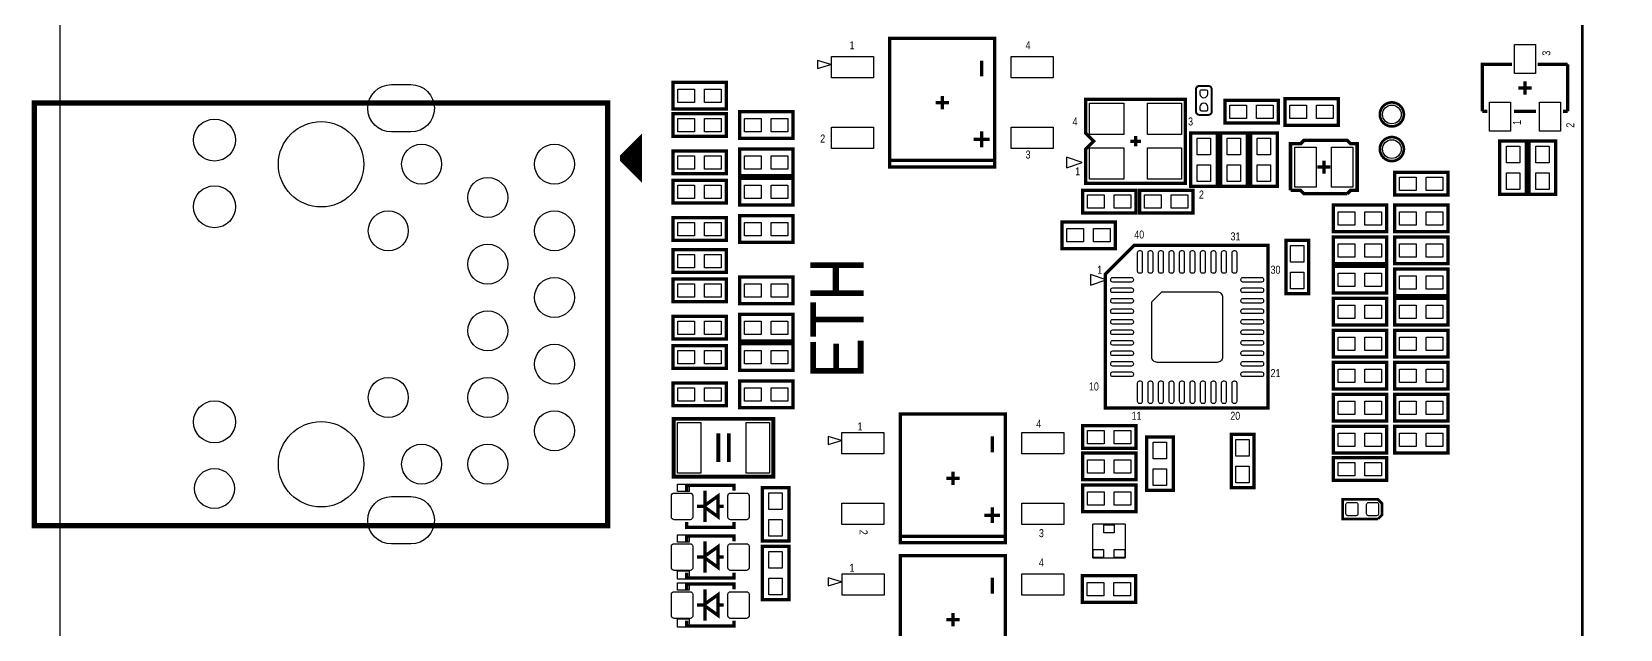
# Model space of a CAD drawing. Extents: x 2 to 176, y -19 to 159.
# Drawn here: x 4.7 to 65.2, y 98.1 to 120.9 of the extents above; entities that cross this region are included whole.
import ezdxf
from ezdxf.enums import TextEntityAlignment as Align

# ---------------------------------------------------------------- set-up
doc = ezdxf.new("R2010")
doc.units = 0
for name, color, linetype in [('BG_OUTLINE', 5, 'CONTINUOUS'), ('BG_SILKSCREEN_TOP', 7, 'CONTINUOUS'), ('PG_NEW_SLIK-TOP', 231, 'CONTINUOUS'), ('PG_SILKSCREEN_TOP', 7, 'CONTINUOUS'), ('PIN_TOP', 92, 'CONTINUOUS')]:
    doc.layers.add(name, color=color, linetype=linetype)

msp = doc.modelspace()

# ---------------------------------------------------------------- linework, layer by layer
at = {"layer": 'BG_OUTLINE'}
msp.add_lwpolyline([(172.76826, 159.132524, -0.414213), (175.768254, 156.13253), (175.768254, -7.862062, -0.414223), (172.76826, -10.862056), (8.768588, -10.862056, -0.414212), (5.768594, -7.862062), (5.768594, 156.13253, -0.414226), (8.768588, 159.132524)], format="xyb", close=True, dxfattribs=at)
at = {"layer": 'PG_NEW_SLIK-TOP'}
for points, const_width in [([(41.370758, 120.660668), (41.370758, 115.7605), (37.370766, 115.7605), (37.370766, 120.660668), (41.370758, 120.660668)], 0.127), ([(40.870886, 119.81053), (40.870886, 119.210582)], 0.127), ([(61.08065, 119.670322), (59.949588, 119.670322), (59.949588, 117.870478)], 0.127), ([(63.189612, 119.670322), (62.046612, 119.670322)], 0.127), ([(63.189612, 117.870478), (63.189612, 119.670322)], 0.127), ([(29.10967, 118.978172), (31.14167, 118.978172), (31.14167, 117.962172), (29.10967, 117.962172), (29.10967, 118.978172)], 0.127), ([(49.03597, 117.869462), (49.03597, 118.715536)], 0.0762), ([(49.16297, 118.842536), (49.509172, 118.842536)], 0.0762), ([(49.636172, 118.715536), (49.636172, 117.869462)], 0.0762), ([(61.3156, 118.7704), (61.8236, 118.7704)], 0.127), ([(61.5696, 118.5164), (61.5696, 119.0244)], 0.127), ([(4.786122, 102.09276), (4.786122, 118.192804), (26.626058, 118.192804), (26.626058, 102.09276), (4.786122, 102.09276)], 0.2032), ([(39.370762, 118.210584), (39.116762, 118.210584)], 0.127), ([(39.370762, 118.210584), (39.370762, 118.464584)], 0.127), ([(39.370762, 118.210584), (39.370762, 117.956584)], 0.127), ([(39.370762, 118.210584), (39.624762, 118.210584)], 0.127), ([(48.63592, 118.338346), (48.63592, 115.138454), (44.83608, 115.138454), (44.83608, 116.438426), (45.136054, 116.7384), (44.83608, 117.038374), (44.83608, 118.338346), (48.63592, 118.338346)], 0.127), ([(52.17287, 117.428772), (50.14087, 117.428772), (50.14087, 118.292372), (52.17287, 118.292372), (52.17287, 117.428772)], 0.127), ([(54.4576, 117.348), (52.4256, 117.348), (52.4256, 118.364), (54.4576, 118.364), (54.4576, 117.348)], 0.127), ([(31.14167, 116.920772), (29.10967, 116.920772), (29.10967, 117.784372), (31.14167, 117.784372), (31.14167, 116.920772)], 0.127), ([(31.64967, 117.860572), (33.68167, 117.860572), (33.68167, 116.844572), (31.64967, 116.844572), (31.64967, 117.860572)], 0.127), ([(49.509172, 117.742462), (49.16297, 117.742462)], 0.0762), ([(60.136532, 117.870478), (59.949588, 117.870478)], 0.127), ([(61.986668, 117.870478), (61.149484, 117.870478)], 0.127), ([(63.189612, 117.870478), (63.019686, 117.870478)], 0.127), ([(41.17086, 116.810536), (40.570658, 116.810536)], 0.127), ([(40.870886, 117.11051), (40.870886, 116.510562)], 0.127), ([(46.536102, 116.7384), (46.935898, 116.7384)], 0.127), ([(46.736, 116.938298), (46.736, 116.538502)], 0.127), ([(49.843944, 117.047772), (49.843944, 115.015772), (48.827944, 115.015772), (48.827944, 117.047772), (49.843944, 117.047772)], 0.127), ([(50.986944, 117.047772), (50.986944, 115.015772), (49.970944, 115.015772), (49.970944, 117.047772), (50.986944, 117.047772)], 0.127), ([(51.113944, 115.015772), (51.113944, 117.047772), (52.129944, 117.047772), (52.129944, 115.015772), (51.113944, 115.015772)], 0.127), ([(52.637944, 114.863372), (52.637944, 116.641372), (53.018944, 116.641372), (53.145944, 116.768372), (54.796944, 116.768372), (54.923944, 116.641372), (55.177944, 116.641372), (55.177944, 114.863372), (54.923944, 114.863372), (54.796944, 114.736372)], 0.130048), ([(61.62167, 116.742972), (61.62167, 114.710972), (60.60567, 114.710972), (60.60567, 116.742972), (61.62167, 116.742972)], 0.127), ([(61.72327, 114.710972), (61.72327, 116.742972), (62.73927, 116.742972), (62.73927, 114.710972), (61.72327, 114.710972)], 0.127), ([(31.14167, 115.498372), (29.10967, 115.498372), (29.10967, 116.361972), (31.14167, 116.361972), (31.14167, 115.498372)], 0.127), ([(31.64967, 116.438172), (33.68167, 116.438172), (33.68167, 115.422172), (31.64967, 115.422172), (31.64967, 116.438172)], 0.127), ([(41.370758, 116.01069), (37.370766, 116.01069)], 0.127), ([(54.15788, 115.752372), (53.658008, 115.752372)], 0.127), ([(53.907944, 115.502436), (53.907944, 116.002308)], 0.127), ([(58.632344, 114.685572), (56.600344, 114.685572), (56.600344, 115.549172), (58.632344, 115.549172), (58.632344, 114.685572)], 0.127), ([(31.14167, 114.380772), (29.10967, 114.380772), (29.10967, 115.244372), (31.14167, 115.244372), (31.14167, 114.380772)], 0.127), ([(31.64967, 115.320572), (33.68167, 115.320572), (33.68167, 114.304572), (31.64967, 114.304572), (31.64967, 115.320572)], 0.127), ([(46.747938, 114.007392), (44.715938, 114.007392), (44.715938, 114.870992), (46.747938, 114.870992), (46.747938, 114.007392)], 0.127), ([(46.884844, 114.870992), (48.916844, 114.870992), (48.916844, 114.007392), (46.884844, 114.007392), (46.884844, 114.870992)], 0.127), ([(54.796944, 114.736372), (53.145944, 114.736372), (53.018944, 114.863372), (52.637944, 114.863372)], 0.130048), ([(31.14167, 112.958372), (29.10967, 112.958372), (29.10967, 113.821972), (31.14167, 113.821972), (31.14167, 112.958372)], 0.127), ([(31.64967, 113.898172), (33.68167, 113.898172), (33.68167, 112.882172), (31.64967, 112.882172), (31.64967, 113.898172)], 0.127), ([(56.295544, 113.288572), (54.263544, 113.288572), (54.263544, 114.304572), (56.295544, 114.304572), (56.295544, 113.288572)], 0.127), ([(56.600344, 114.304572), (58.632344, 114.304572), (58.632344, 113.288572), (56.600344, 113.288572), (56.600344, 114.304572)], 0.127), ([(43.927776, 113.663476), (45.959776, 113.663476), (45.959776, 112.647476), (43.927776, 112.647476), (43.927776, 113.663476)], 0.127), ([(31.14167, 111.739172), (29.10967, 111.739172), (29.10967, 112.602772), (31.14167, 112.602772), (31.14167, 111.739172)], 0.127), ([(52.460144, 110.926372), (52.460144, 112.958372), (53.323744, 112.958372), (53.323744, 110.926372), (52.460144, 110.926372)], 0.127), ([(56.295544, 112.069372), (54.263544, 112.069372), (54.263544, 113.085372), (56.295544, 113.085372), (56.295544, 112.069372)], 0.127), ([(56.600344, 113.085372), (58.632344, 113.085372), (58.632344, 112.069372), (56.600344, 112.069372), (56.600344, 113.085372)], 0.127), ([(56.295544, 110.951772), (54.263544, 110.951772), (54.263544, 111.967772), (56.295544, 111.967772), (56.295544, 110.951772)], 0.127), ([(31.14167, 110.621572), (29.10967, 110.621572), (29.10967, 111.485172), (31.14167, 111.485172), (31.14167, 110.621572)], 0.127), ([(31.64967, 111.561372), (33.68167, 111.561372), (33.68167, 110.545372), (31.64967, 110.545372), (31.64967, 111.561372)], 0.127), ([(56.600344, 111.866172), (58.632344, 111.866172), (58.632344, 110.850172), (56.600344, 110.850172), (56.600344, 111.866172)], 0.127), ([(56.295544, 109.732572), (54.263544, 109.732572), (54.263544, 110.748572), (56.295544, 110.748572), (56.295544, 109.732572)], 0.127), ([(56.600344, 110.748572), (58.632344, 110.748572), (58.632344, 109.732572), (56.600344, 109.732572), (56.600344, 110.748572)], 0.127), ([(31.64967, 110.138972), (33.68167, 110.138972), (33.68167, 109.122972), (31.64967, 109.122972), (31.64967, 110.138972)], 0.127), ([(31.14167, 109.199172), (29.10967, 109.199172), (29.10967, 110.062772), (31.14167, 110.062772), (31.14167, 109.199172)], 0.127), ([(54.263544, 109.529372), (56.295544, 109.529372), (56.295544, 108.513372), (54.263544, 108.513372), (54.263544, 109.529372)], 0.127), ([(56.600344, 109.529372), (58.632344, 109.529372), (58.632344, 108.513372), (56.600344, 108.513372), (56.600344, 109.529372)], 0.127), ([(31.14167, 108.081572), (29.10967, 108.081572), (29.10967, 108.945172), (31.14167, 108.945172), (31.14167, 108.081572)], 0.127), ([(31.64967, 109.021372), (33.68167, 109.021372), (33.68167, 108.005372), (31.64967, 108.005372), (31.64967, 109.021372)], 0.127), ([(56.295544, 107.294172), (54.263544, 107.294172), (54.263544, 108.310172), (56.295544, 108.310172), (56.295544, 107.294172)], 0.127), ([(56.600344, 108.310172), (58.632344, 108.310172), (58.632344, 107.294172), (56.600344, 107.294172), (56.600344, 108.310172)], 0.127), ([(31.14167, 106.659172), (29.10967, 106.659172), (29.10967, 107.522772), (31.14167, 107.522772), (31.14167, 106.659172)], 0.127), ([(31.64967, 107.598972), (33.68167, 107.598972), (33.68167, 106.582972), (31.64967, 106.582972), (31.64967, 107.598972)], 0.127), ([(56.295544, 106.074972), (54.263544, 106.074972), (54.263544, 107.090972), (56.295544, 107.090972), (56.295544, 106.074972)], 0.127), ([(56.600344, 107.090972), (58.632344, 107.090972), (58.632344, 106.074972), (56.600344, 106.074972), (56.600344, 107.090972)], 0.127), ([(32.93999, 106.159046), (29.14015, 106.159046), (29.14015, 103.958898), (32.93999, 103.958898), (32.93999, 106.159046)], 0.150114), ([(41.775634, 106.336846), (41.775634, 101.436678), (37.775642, 101.436678), (37.775642, 106.336846), (41.775634, 106.336846)], 0.127), ([(46.745144, 105.033572), (44.713144, 105.033572), (44.713144, 105.897172), (46.745144, 105.897172), (46.745144, 105.033572)], 0.127), ([(54.263544, 105.871772), (56.295544, 105.871772), (56.295544, 104.855772), (54.263544, 104.855772), (54.263544, 105.871772)], 0.127), ([(56.600344, 105.871772), (58.632344, 105.871772), (58.632344, 104.855772), (56.600344, 104.855772), (56.600344, 105.871772)], 0.127), ([(30.840172, 104.509062), (30.840172, 105.608882)], 0.150114), ([(31.239968, 105.608882), (31.239968, 104.509062)], 0.150114), ([(41.275762, 105.486708), (41.275762, 104.88676)], 0.127), ([(48.167544, 105.465372), (48.167544, 103.433372), (47.151544, 103.433372), (47.151544, 105.465372), (48.167544, 105.465372)], 0.127), ([(51.240944, 105.566972), (51.240944, 103.534972), (50.377344, 103.534972), (50.377344, 105.566972), (51.240944, 105.566972)], 0.127), ([(44.713144, 104.855772), (46.745144, 104.855772), (46.745144, 103.839772), (44.713144, 103.839772), (44.713144, 104.855772)], 0.127), ([(54.263544, 104.677972), (56.295544, 104.677972), (56.295544, 103.814372), (54.263544, 103.814372), (54.263544, 104.677972)], 0.127), ([(39.775638, 103.886762), (39.775638, 104.140762)], 0.127), ([(29.632148, 103.42372), (29.632148, 103.623872), (31.431992, 103.623872), (31.431992, 103.42372)], 0.127), ([(33.528, 103.5304), (33.528, 101.4984), (32.512, 101.4984), (32.512, 103.5304), (33.528, 103.5304)], 0.127), ([(39.775638, 103.886762), (39.521638, 103.886762)], 0.127), ([(39.775638, 103.886762), (39.775638, 103.632762)], 0.127), ([(39.775638, 103.886762), (40.029638, 103.886762)], 0.127), ([(44.713144, 103.636572), (46.745144, 103.636572), (46.745144, 102.620572), (44.713144, 102.620572), (44.713144, 103.636572)], 0.127), ([(55.9689, 102.34422), (54.6227, 102.34422), (54.6227, 103.09098), (55.96382, 103.09098), (56.1213, 102.9335), (56.1213, 102.496366), (55.9689, 102.343966)], 0.1016), ([(31.431992, 102.223824), (31.431992, 102.023672), (29.632148, 102.023672), (29.632148, 102.223824)], 0.127), ([(41.575736, 102.486714), (40.975534, 102.486714)], 0.127), ([(41.275762, 102.786688), (41.275762, 102.18674)], 0.127), ([(29.632148, 101.49332), (29.632148, 101.693472), (31.431992, 101.693472), (31.431992, 101.49332)], 0.127), ([(41.775634, 101.686868), (37.775642, 101.686868)], 0.127), ([(45.099986, 100.858574), (45.099986, 102.151434)], 0.050038), ([(45.099986, 102.151434), (46.340014, 102.151434)], 0.050038), ([(46.340014, 102.151434), (46.340014, 100.858574)], 0.050038), ([(32.512, 99.2632), (32.512, 101.2952), (33.528, 101.2952), (33.528, 99.2632), (32.512, 99.2632)], 0.127), ([(41.777158, 100.950522), (41.777158, 96.050354), (37.777166, 96.050354), (37.777166, 100.950522), (41.777158, 100.950522)], 0.127), ([(46.340014, 100.858574), (45.099986, 100.858574)], 0.050038), ([(31.431992, 100.293424), (31.431992, 100.093272), (29.632148, 100.093272), (29.632148, 100.293424)], 0.127), ([(29.632148, 99.66452), (29.632148, 99.864672), (31.431992, 99.864672), (31.431992, 99.66452)], 0.127), ([(41.277286, 100.100384), (41.277286, 99.500436)], 0.127), ([(44.704, 100.1776), (46.736, 100.1776), (46.736, 99.1616), (44.704, 99.1616), (44.704, 100.1776)], 0.127), ([(39.777162, 98.500438), (39.777162, 98.754438)], 0.127), ([(31.431992, 98.464624), (31.431992, 98.264472), (29.632148, 98.264472), (29.632148, 98.464624)], 0.127), ([(39.777162, 98.500438), (39.523162, 98.500438)], 0.127), ([(39.777162, 98.500438), (39.777162, 98.246438)], 0.127), ([(39.777162, 98.500438), (40.031162, 98.500438)], 0.127)]:
    msp.add_lwpolyline(points, dxfattribs=dict(at, const_width=const_width))
for points, const_width in [([(49.03597, 118.715536, -0.414214), (49.16297, 118.842536)], 0.0762), ([(49.509172, 118.842536, -0.414214), (49.636172, 118.715536)], 0.0762), ([(56.955944, 117.758972, 1), (56.041544, 117.758972, 1), (56.955944, 117.758972)], 0.1016), ([(49.16297, 117.742462, -0.414214), (49.03597, 117.869462)], 0.0762), ([(49.636172, 117.869462, -0.414214), (49.509172, 117.742462)], 0.0762), ([(56.955944, 116.438172, 1), (56.041544, 116.438172, 1), (56.955944, 116.438172)], 0.1016)]:
    msp.add_lwpolyline(points, format="xyb", dxfattribs=dict(at, const_width=const_width))
for points in [[(29.282136, 103.393748), (29.282136, 103.673656), (29.73197, 103.673656), (29.73197, 103.393748)], [(29.282136, 101.463348), (29.282136, 101.743256), (29.73197, 101.743256), (29.73197, 101.463348)], [(29.282136, 100.043488), (29.282136, 100.363274), (29.73197, 100.363274), (29.73197, 100.043488)], [(29.282136, 99.634548), (29.282136, 99.914456), (29.73197, 99.914456), (29.73197, 99.634548)], [(29.282136, 98.214688), (29.282136, 98.534474), (29.73197, 98.534474), (29.73197, 98.214688)]]:
    msp.add_lwpolyline(points, close=True, dxfattribs=at)
at = {"layer": 'PG_SILKSCREEN_TOP'}
for points, const_width in [([(63.75527, 123.548902), (63.75527, 38.548818)], 0.100076), ([(27.74569, 116.574062), (27.74569, 115.608862), (27.28849, 116.066062), (27.28849, 116.116862), (27.74569, 116.574062), (27.74569, 116.269262), (27.59329, 116.116862)], 0.381), ([(51.782726, 112.774476), (51.782726, 106.57459), (45.58284, 106.57459), (45.58284, 111.674656), (46.68266, 112.774476), (51.782726, 112.774476)], 0.127), ([(30.332172, 103.42372), (30.332172, 102.223824)], 0.127), ([(30.02407, 102.823772), (30.27807, 102.823772)], 0.127), ([(30.27807, 102.823772), (30.832044, 103.223822), (30.832044, 103.123746)], 0.127), ([(30.832044, 102.523798), (30.832044, 102.423722), (30.27807, 102.823772)], 0.127), ([(30.832044, 103.223822), (30.832044, 102.423722)], 0.127), ([(30.832044, 102.823772), (31.04007, 102.823772)], 0.127), ([(30.27807, 100.893372), (30.832044, 101.293422), (30.832044, 101.193346)], 0.127), ([(30.332172, 101.49332), (30.332172, 100.293424)], 0.127), ([(30.832044, 101.293422), (30.832044, 100.493322)], 0.127), ([(30.02407, 100.893372), (30.27807, 100.893372)], 0.127), ([(30.832044, 100.593398), (30.832044, 100.493322), (30.27807, 100.893372)], 0.127), ([(30.832044, 100.893372), (31.04007, 100.893372)], 0.127), ([(30.27807, 99.064572), (30.832044, 99.464622), (30.832044, 99.364546)], 0.127), ([(30.332172, 99.66452), (30.332172, 98.464624)], 0.127), ([(30.832044, 99.464622), (30.832044, 98.664522)], 0.127), ([(30.02407, 99.064572), (30.27807, 99.064572)], 0.127), ([(30.832044, 98.764598), (30.832044, 98.664522), (30.27807, 99.064572)], 0.127), ([(30.832044, 99.064572), (31.04007, 99.064572)], 0.127)]:
    msp.add_lwpolyline(points, dxfattribs=dict(at, const_width=const_width))
for points in [[(35.120834, 119.66067), (34.620708, 119.81053), (34.620708, 119.510556)], [(44.699174, 115.925854), (44.099226, 116.125752), (44.099226, 115.725702)], [(45.619162, 111.45647), (45.019214, 111.656368), (45.019214, 111.256318)], [(35.52571, 105.336848), (35.025584, 105.486708), (35.025584, 105.186734)], [(35.527234, 99.950524), (35.027108, 100.100384), (35.027108, 99.80041)]]:
    msp.add_lwpolyline(points, close=True, dxfattribs=at)
at = {"layer": 'PIN_TOP'}
for points in [[(36.745672, 119.154194), (35.145472, 119.154194), (35.145472, 119.966994), (36.745672, 119.966994)], [(43.596052, 119.154194), (41.995852, 119.154194), (41.995852, 119.966994), (43.596052, 119.966994)], [(61.16955, 119.32031), (61.16955, 120.420384), (61.96965, 120.420384), (61.96965, 119.32031)], [(29.30017, 118.216172), (29.30017, 118.724172), (29.93517, 118.724172), (29.93517, 118.216172)], [(30.31617, 118.216172), (30.31617, 118.724172), (30.95117, 118.724172), (30.95117, 118.216172)], [(44.98594, 116.988336), (44.98594, 118.188232), (46.285912, 118.188232), (46.285912, 116.988336)], [(47.186088, 116.988336), (47.186088, 118.188232), (48.48606, 118.188232), (48.48606, 116.988336)], [(50.33137, 118.114572), (50.96637, 118.114572), (50.96637, 117.606572), (50.33137, 117.606572)], [(51.34737, 118.114572), (51.98237, 118.114572), (51.98237, 117.606572), (51.34737, 117.606572)], [(53.2511, 118.11), (53.2511, 117.602), (52.6161, 117.602), (52.6161, 118.11)], [(54.2671, 118.11), (54.2671, 117.602), (53.6321, 117.602), (53.6321, 118.11)], [(60.21959, 117.120162), (60.21959, 118.220236), (61.01969, 118.220236), (61.01969, 117.120162)], [(62.11951, 117.120162), (62.11951, 118.220236), (62.91961, 118.220236), (62.91961, 117.120162)], [(29.30017, 117.606572), (29.93517, 117.606572), (29.93517, 117.098572), (29.30017, 117.098572)], [(30.31617, 117.606572), (30.95117, 117.606572), (30.95117, 117.098572), (30.31617, 117.098572)], [(31.84017, 117.098572), (31.84017, 117.606572), (32.47517, 117.606572), (32.47517, 117.098572)], [(32.85617, 117.098572), (32.85617, 117.606572), (33.49117, 117.606572), (33.49117, 117.098572)], [(36.745672, 116.454174), (35.145472, 116.454174), (35.145472, 117.266974), (36.745672, 117.266974)], [(43.596052, 116.454174), (41.995852, 116.454174), (41.995852, 117.266974), (43.596052, 117.266974)], [(49.081944, 116.857272), (49.589944, 116.857272), (49.589944, 116.222272), (49.081944, 116.222272)], [(50.224944, 116.857272), (50.732944, 116.857272), (50.732944, 116.222272), (50.224944, 116.222272)], [(51.875944, 116.222272), (51.367944, 116.222272), (51.367944, 116.857272), (51.875944, 116.857272)], [(44.98594, 115.288568), (44.98594, 116.488464), (46.285912, 116.488464), (46.285912, 115.288568)], [(47.186088, 115.288568), (47.186088, 116.488464), (48.48606, 116.488464), (48.48606, 115.288568)], [(53.61432, 116.514372), (53.61432, 114.990372), (52.80152, 114.990372), (52.80152, 116.514372)], [(55.014368, 116.514372), (55.014368, 114.990372), (54.201568, 114.990372), (54.201568, 116.514372)], [(60.85967, 116.552472), (61.36767, 116.552472), (61.36767, 115.917472), (60.85967, 115.917472)], [(62.48527, 115.917472), (61.97727, 115.917472), (61.97727, 116.552472), (62.48527, 116.552472)], [(29.30017, 116.184172), (29.93517, 116.184172), (29.93517, 115.676172), (29.30017, 115.676172)], [(30.31617, 116.184172), (30.95117, 116.184172), (30.95117, 115.676172), (30.31617, 115.676172)], [(31.84017, 115.676172), (31.84017, 116.184172), (32.47517, 116.184172), (32.47517, 115.676172)], [(32.85617, 115.676172), (32.85617, 116.184172), (33.49117, 116.184172), (33.49117, 115.676172)], [(49.081944, 115.841272), (49.589944, 115.841272), (49.589944, 115.206272), (49.081944, 115.206272)], [(50.224944, 115.841272), (50.732944, 115.841272), (50.732944, 115.206272), (50.224944, 115.206272)], [(51.875944, 115.206272), (51.367944, 115.206272), (51.367944, 115.841272), (51.875944, 115.841272)], [(29.30017, 115.066572), (29.93517, 115.066572), (29.93517, 114.558572), (29.30017, 114.558572)], [(30.31617, 115.066572), (30.95117, 115.066572), (30.95117, 114.558572), (30.31617, 114.558572)], [(31.84017, 114.558572), (31.84017, 115.066572), (32.47517, 115.066572), (32.47517, 114.558572)], [(32.85617, 114.558572), (32.85617, 115.066572), (33.49117, 115.066572), (33.49117, 114.558572)], [(56.790844, 115.371372), (57.425844, 115.371372), (57.425844, 114.863372), (56.790844, 114.863372)], [(57.806844, 115.371372), (58.441844, 115.371372), (58.441844, 114.863372), (57.806844, 114.863372)], [(60.85967, 115.536472), (61.36767, 115.536472), (61.36767, 114.901472), (60.85967, 114.901472)], [(62.48527, 114.901472), (61.97727, 114.901472), (61.97727, 115.536472), (62.48527, 115.536472)], [(44.906438, 114.693192), (45.541438, 114.693192), (45.541438, 114.185192), (44.906438, 114.185192)], [(45.922438, 114.693192), (46.557438, 114.693192), (46.557438, 114.185192), (45.922438, 114.185192)], [(47.710344, 114.185192), (47.075344, 114.185192), (47.075344, 114.693192), (47.710344, 114.693192)], [(48.726344, 114.185192), (48.091344, 114.185192), (48.091344, 114.693192), (48.726344, 114.693192)], [(55.089044, 114.050572), (55.089044, 113.542572), (54.454044, 113.542572), (54.454044, 114.050572)], [(56.105044, 114.050572), (56.105044, 113.542572), (55.470044, 113.542572), (55.470044, 114.050572)], [(56.790844, 113.542572), (56.790844, 114.050572), (57.425844, 114.050572), (57.425844, 113.542572)], [(57.806844, 113.542572), (57.806844, 114.050572), (58.441844, 114.050572), (58.441844, 113.542572)], [(29.30017, 113.644172), (29.93517, 113.644172), (29.93517, 113.136172), (29.30017, 113.136172)], [(30.31617, 113.644172), (30.95117, 113.644172), (30.95117, 113.136172), (30.31617, 113.136172)], [(31.84017, 113.136172), (31.84017, 113.644172), (32.47517, 113.644172), (32.47517, 113.136172)], [(32.85617, 113.136172), (32.85617, 113.644172), (33.49117, 113.644172), (33.49117, 113.136172)], [(44.118276, 112.901476), (44.118276, 113.409476), (44.753276, 113.409476), (44.753276, 112.901476)], [(45.134276, 112.901476), (45.134276, 113.409476), (45.769276, 113.409476), (45.769276, 112.901476)], [(53.145944, 112.767872), (53.145944, 112.132872), (52.637944, 112.132872), (52.637944, 112.767872)], [(55.089044, 112.831372), (55.089044, 112.323372), (54.454044, 112.323372), (54.454044, 112.831372)], [(56.105044, 112.831372), (56.105044, 112.323372), (55.470044, 112.323372), (55.470044, 112.831372)], [(56.790844, 112.323372), (56.790844, 112.831372), (57.425844, 112.831372), (57.425844, 112.323372)], [(57.806844, 112.323372), (57.806844, 112.831372), (58.441844, 112.831372), (58.441844, 112.323372)], [(29.30017, 112.424972), (29.93517, 112.424972), (29.93517, 111.916972), (29.30017, 111.916972)], [(30.31617, 112.424972), (30.95117, 112.424972), (30.95117, 111.916972), (30.31617, 111.916972)], [(53.145944, 111.751872), (53.145944, 111.116872), (52.637944, 111.116872), (52.637944, 111.751872)], [(55.089044, 111.713772), (55.089044, 111.205772), (54.454044, 111.205772), (54.454044, 111.713772)], [(56.105044, 111.713772), (56.105044, 111.205772), (55.470044, 111.205772), (55.470044, 111.713772)], [(56.790844, 111.104172), (56.790844, 111.612172), (57.425844, 111.612172), (57.425844, 111.104172)], [(57.806844, 111.104172), (57.806844, 111.612172), (58.441844, 111.612172), (58.441844, 111.104172)], [(29.30017, 111.307372), (29.93517, 111.307372), (29.93517, 110.799372), (29.30017, 110.799372)], [(30.31617, 111.307372), (30.95117, 111.307372), (30.95117, 110.799372), (30.31617, 110.799372)], [(31.84017, 110.799372), (31.84017, 111.307372), (32.47517, 111.307372), (32.47517, 110.799372)], [(32.85617, 110.799372), (32.85617, 111.307372), (33.49117, 111.307372), (33.49117, 110.799372)], [(55.089044, 110.494572), (55.089044, 109.986572), (54.454044, 109.986572), (54.454044, 110.494572)], [(56.105044, 110.494572), (56.105044, 109.986572), (55.470044, 109.986572), (55.470044, 110.494572)], [(56.790844, 109.986572), (56.790844, 110.494572), (57.425844, 110.494572), (57.425844, 109.986572)], [(57.806844, 109.986572), (57.806844, 110.494572), (58.441844, 110.494572), (58.441844, 109.986572)], [(29.30017, 109.884972), (29.93517, 109.884972), (29.93517, 109.376972), (29.30017, 109.376972)], [(30.31617, 109.884972), (30.95117, 109.884972), (30.95117, 109.376972), (30.31617, 109.376972)], [(31.84017, 109.376972), (31.84017, 109.884972), (32.47517, 109.884972), (32.47517, 109.376972)], [(32.85617, 109.376972), (32.85617, 109.884972), (33.49117, 109.884972), (33.49117, 109.376972)], [(54.454044, 108.767372), (54.454044, 109.275372), (55.089044, 109.275372), (55.089044, 108.767372)], [(55.470044, 108.767372), (55.470044, 109.275372), (56.105044, 109.275372), (56.105044, 108.767372)], [(56.790844, 108.767372), (56.790844, 109.275372), (57.425844, 109.275372), (57.425844, 108.767372)], [(57.806844, 108.767372), (57.806844, 109.275372), (58.441844, 109.275372), (58.441844, 108.767372)], [(29.30017, 108.767372), (29.93517, 108.767372), (29.93517, 108.259372), (29.30017, 108.259372)], [(30.31617, 108.767372), (30.95117, 108.767372), (30.95117, 108.259372), (30.31617, 108.259372)], [(31.84017, 108.259372), (31.84017, 108.767372), (32.47517, 108.767372), (32.47517, 108.259372)], [(32.85617, 108.259372), (32.85617, 108.767372), (33.49117, 108.767372), (33.49117, 108.259372)], [(55.089044, 108.056172), (55.089044, 107.548172), (54.454044, 107.548172), (54.454044, 108.056172)], [(56.105044, 108.056172), (56.105044, 107.548172), (55.470044, 107.548172), (55.470044, 108.056172)], [(56.790844, 107.548172), (56.790844, 108.056172), (57.425844, 108.056172), (57.425844, 107.548172)], [(57.806844, 107.548172), (57.806844, 108.056172), (58.441844, 108.056172), (58.441844, 107.548172)], [(29.30017, 107.344972), (29.93517, 107.344972), (29.93517, 106.836972), (29.30017, 106.836972)], [(30.31617, 107.344972), (30.95117, 107.344972), (30.95117, 106.836972), (30.31617, 106.836972)], [(31.84017, 106.836972), (31.84017, 107.344972), (32.47517, 107.344972), (32.47517, 106.836972)], [(32.85617, 106.836972), (32.85617, 107.344972), (33.49117, 107.344972), (33.49117, 106.836972)], [(55.089044, 106.836972), (55.089044, 106.328972), (54.454044, 106.328972), (54.454044, 106.836972)], [(56.105044, 106.836972), (56.105044, 106.328972), (55.470044, 106.328972), (55.470044, 106.836972)], [(56.790844, 106.328972), (56.790844, 106.836972), (57.425844, 106.836972), (57.425844, 106.328972)], [(57.806844, 106.328972), (57.806844, 106.836972), (58.441844, 106.836972), (58.441844, 106.328972)], [(30.17901, 106.024172), (30.17901, 104.093772), (29.29001, 104.093772), (29.29001, 106.024172)], [(32.79013, 106.024172), (32.79013, 104.093772), (31.90113, 104.093772), (31.90113, 106.024172)], [(37.150548, 104.830372), (35.550348, 104.830372), (35.550348, 105.643172), (37.150548, 105.643172)], [(44.000928, 104.830372), (42.400728, 104.830372), (42.400728, 105.643172), (44.000928, 105.643172)], [(44.903644, 105.719372), (45.538644, 105.719372), (45.538644, 105.211372), (44.903644, 105.211372)], [(45.919644, 105.719372), (46.554644, 105.719372), (46.554644, 105.211372), (45.919644, 105.211372)], [(50.555144, 104.741472), (50.555144, 105.376472), (51.063144, 105.376472), (51.063144, 104.741472)], [(54.454044, 105.109772), (54.454044, 105.617772), (55.089044, 105.617772), (55.089044, 105.109772)], [(55.470044, 105.109772), (55.470044, 105.617772), (56.105044, 105.617772), (56.105044, 105.109772)], [(56.790844, 105.109772), (56.790844, 105.617772), (57.425844, 105.617772), (57.425844, 105.109772)], [(57.806844, 105.109772), (57.806844, 105.617772), (58.441844, 105.617772), (58.441844, 105.109772)], [(47.405544, 105.274872), (47.913544, 105.274872), (47.913544, 104.639872), (47.405544, 104.639872)], [(44.903644, 104.093772), (44.903644, 104.601772), (45.538644, 104.601772), (45.538644, 104.093772)], [(45.919644, 104.093772), (45.919644, 104.601772), (46.554644, 104.601772), (46.554644, 104.093772)], [(47.405544, 104.258872), (47.913544, 104.258872), (47.913544, 103.623872), (47.405544, 103.623872)], [(50.555144, 103.725472), (50.555144, 104.360472), (51.063144, 104.360472), (51.063144, 103.725472)], [(55.089044, 103.992172), (54.454044, 103.992172), (54.454044, 104.500172), (55.089044, 104.500172)], [(56.105044, 103.992172), (55.470044, 103.992172), (55.470044, 104.500172), (56.105044, 104.500172)], [(32.766, 103.3399), (33.274, 103.3399), (33.274, 102.7049), (32.766, 102.7049)], [(37.150548, 102.130352), (35.550348, 102.130352), (35.550348, 102.943152), (37.150548, 102.943152)], [(44.000928, 102.130352), (42.400728, 102.130352), (42.400728, 102.943152), (44.000928, 102.943152)], [(44.903644, 102.874572), (44.903644, 103.382572), (45.538644, 103.382572), (45.538644, 102.874572)], [(45.919644, 102.874572), (45.919644, 103.382572), (46.554644, 103.382572), (46.554644, 102.874572)], [(32.766, 102.3239), (33.274, 102.3239), (33.274, 101.6889), (32.766, 101.6889)], [(45.519848, 101.81844), (45.519848, 102.118414), (45.919898, 102.118414), (45.919898, 101.81844)], [(33.274, 100.4697), (32.766, 100.4697), (32.766, 101.1047), (33.274, 101.1047)], [(45.117258, 100.878386), (45.117258, 101.17836), (45.517308, 101.17836), (45.517308, 100.878386)], [(45.922184, 100.878386), (45.922184, 101.17836), (46.322234, 101.17836), (46.322234, 100.878386)], [(33.274, 99.4537), (32.766, 99.4537), (32.766, 100.0887), (33.274, 100.0887)], [(37.152072, 99.444048), (35.551872, 99.444048), (35.551872, 100.256848), (37.152072, 100.256848)], [(44.002452, 99.444048), (42.402252, 99.444048), (42.402252, 100.256848), (44.002452, 100.256848)], [(44.8945, 99.4156), (44.8945, 99.9236), (45.5295, 99.9236), (45.5295, 99.4156)], [(45.9105, 99.4156), (45.9105, 99.9236), (46.5455, 99.9236), (46.5455, 99.4156)]]:
    msp.add_lwpolyline(points, close=True, dxfattribs=at)
for points in [[(19.124422, 117.091206), (18.387822, 117.091206, -1), (18.387822, 118.894606), (19.124422, 118.894606, -1)], [(49.486058, 118.542562), (49.486058, 118.644162, 0.375524), (49.437544, 118.68658), (49.221644, 118.68658, 0.365699), (49.18583, 118.644162), (49.18583, 118.542562, 0.999521)], [(49.18583, 118.042182), (49.18583, 117.940582, 0.375524), (49.234344, 117.898164), (49.450244, 117.898164, 0.365699), (49.486058, 117.940582), (49.486058, 118.042182, 0.999521)], [(46.811946, 111.782606), (46.811946, 112.493806, -0.414214), (46.888146, 112.570006), (46.913546, 112.570006, -0.414214), (46.989746, 112.493806), (46.989746, 111.782606, -0.414214), (46.913546, 111.706406), (46.888146, 111.706406, -0.414214)], [(47.211996, 111.782606), (47.211996, 112.493806, -0.414214), (47.288196, 112.570006), (47.313596, 112.570006, -0.414214), (47.389796, 112.493806), (47.389796, 111.782606, -0.414214), (47.313596, 111.706406), (47.288196, 111.706406, -0.414214)], [(47.612046, 111.782606), (47.612046, 112.493806, -0.414214), (47.688246, 112.570006), (47.713646, 112.570006, -0.414214), (47.789846, 112.493806), (47.789846, 111.782606, -0.414214), (47.713646, 111.706406), (47.688246, 111.706406, -0.414214)], [(48.012096, 111.782606), (48.012096, 112.493806, -0.414214), (48.088296, 112.570006), (48.113696, 112.570006, -0.414214), (48.189896, 112.493806), (48.189896, 111.782606, -0.414214), (48.113696, 111.706406), (48.088296, 111.706406, -0.414214)], [(48.412146, 111.782606), (48.412146, 112.493806, -0.414214), (48.488346, 112.570006), (48.513746, 112.570006, -0.414214), (48.589946, 112.493806), (48.589946, 111.782606, -0.414214), (48.513746, 111.706406), (48.488346, 111.706406, -0.414214)], [(48.811942, 111.782606), (48.811942, 112.493806, -0.414214), (48.888142, 112.570006), (48.913542, 112.570006, -0.414214), (48.989742, 112.493806), (48.989742, 111.782606, -0.414214), (48.913542, 111.706406), (48.888142, 111.706406, -0.414214)], [(49.211992, 111.782606), (49.211992, 112.493806, -0.414214), (49.288192, 112.570006), (49.313592, 112.570006, -0.414214), (49.389792, 112.493806), (49.389792, 111.782606, -0.414214), (49.313592, 111.706406), (49.288192, 111.706406, -0.414214)], [(49.612042, 111.782606), (49.612042, 112.493806, -0.414214), (49.688242, 112.570006), (49.713642, 112.570006, -0.414214), (49.789842, 112.493806), (49.789842, 111.782606, -0.414214), (49.713642, 111.706406), (49.688242, 111.706406, -0.414214)], [(50.012092, 111.782606), (50.012092, 112.493806, -0.414214), (50.088292, 112.570006), (50.113692, 112.570006, -0.414214), (50.189892, 112.493806), (50.189892, 111.782606, -0.414214), (50.113692, 111.706406), (50.088292, 111.706406, -0.414214)], [(50.412142, 111.782606), (50.412142, 112.493806, -0.414214), (50.488342, 112.570006), (50.513742, 112.570006, -0.414214), (50.589942, 112.493806), (50.589942, 111.782606, -0.414214), (50.513742, 111.706406), (50.488342, 111.706406, -0.414214)], [(45.78731, 111.44377), (45.78731, 111.46917, -0.414214), (45.86351, 111.54537), (46.57471, 111.54537, -0.414214), (46.65091, 111.46917), (46.65091, 111.44377, -0.414214), (46.57471, 111.36757), (45.86351, 111.36757, -0.414214)], [(50.750978, 111.44377), (50.750978, 111.46917, -0.414214), (50.827178, 111.54537), (51.538378, 111.54537, -0.414214), (51.614578, 111.46917), (51.614578, 111.44377, -0.414214), (51.538378, 111.36757), (50.827178, 111.36757, -0.414214)], [(45.78731, 111.04372), (45.78731, 111.06912, -0.414214), (45.86351, 111.14532), (46.57471, 111.14532, -0.414214), (46.65091, 111.06912), (46.65091, 111.04372, -0.414214), (46.57471, 110.96752), (45.86351, 110.96752, -0.414214)], [(45.78731, 110.64367), (45.78731, 110.66907, -0.414214), (45.86351, 110.74527), (46.57471, 110.74527, -0.414214), (46.65091, 110.66907), (46.65091, 110.64367, -0.414214), (46.57471, 110.56747), (45.86351, 110.56747, -0.414214)], [(47.354744, 108.513372), (47.354744, 110.621572), (47.735744, 111.002572), (49.843944, 111.002572, -0.414214), (50.047144, 110.799372), (50.047144, 108.513372, -0.414214), (49.843944, 108.310172), (47.557944, 108.310172, -0.414214)], [(50.750978, 111.04372), (50.750978, 111.06912, -0.414214), (50.827178, 111.14532), (51.538378, 111.14532, -0.414214), (51.614578, 111.06912), (51.614578, 111.04372, -0.414214), (51.538378, 110.96752), (50.827178, 110.96752, -0.414214)], [(50.750978, 110.64367), (50.750978, 110.66907, -0.414214), (50.827178, 110.74527), (51.538378, 110.74527, -0.414214), (51.614578, 110.66907), (51.614578, 110.64367, -0.414214), (51.538378, 110.56747), (50.827178, 110.56747, -0.414214)], [(45.78731, 110.24362), (45.78731, 110.26902, -0.414214), (45.86351, 110.34522), (46.57471, 110.34522, -0.414214), (46.65091, 110.26902), (46.65091, 110.24362, -0.414214), (46.57471, 110.16742), (45.86351, 110.16742, -0.414214)], [(50.750978, 110.24362), (50.750978, 110.26902, -0.414214), (50.827178, 110.34522), (51.538378, 110.34522, -0.414214), (51.614578, 110.26902), (51.614578, 110.24362, -0.414214), (51.538378, 110.16742), (50.827178, 110.16742, -0.414214)], [(45.78731, 109.84357), (45.78731, 109.86897, -0.414214), (45.86351, 109.94517), (46.57471, 109.94517, -0.414214), (46.65091, 109.86897), (46.65091, 109.84357, -0.414214), (46.57471, 109.76737), (45.86351, 109.76737, -0.414214)], [(45.78731, 109.443774), (45.78731, 109.469174, -0.414214), (45.86351, 109.545374), (46.57471, 109.545374, -0.414214), (46.65091, 109.469174), (46.65091, 109.443774, -0.414214), (46.57471, 109.367574), (45.86351, 109.367574, -0.414214)], [(50.750978, 109.84357), (50.750978, 109.86897, -0.414214), (50.827178, 109.94517), (51.538378, 109.94517, -0.414214), (51.614578, 109.86897), (51.614578, 109.84357, -0.414214), (51.538378, 109.76737), (50.827178, 109.76737, -0.414214)], [(50.750978, 109.443774), (50.750978, 109.469174, -0.414214), (50.827178, 109.545374), (51.538378, 109.545374, -0.414214), (51.614578, 109.469174), (51.614578, 109.443774, -0.414214), (51.538378, 109.367574), (50.827178, 109.367574, -0.414214)], [(45.78731, 109.043724), (45.78731, 109.069124, -0.414214), (45.86351, 109.145324), (46.57471, 109.145324, -0.414214), (46.65091, 109.069124), (46.65091, 109.043724, -0.414214), (46.57471, 108.967524), (45.86351, 108.967524, -0.414214)], [(50.750978, 109.043724), (50.750978, 109.069124, -0.414214), (50.827178, 109.145324), (51.538378, 109.145324, -0.414214), (51.614578, 109.069124), (51.614578, 109.043724, -0.414214), (51.538378, 108.967524), (50.827178, 108.967524, -0.414214)], [(45.78731, 108.643674), (45.78731, 108.669074, -0.414214), (45.86351, 108.745274), (46.57471, 108.745274, -0.414214), (46.65091, 108.669074), (46.65091, 108.643674, -0.414214), (46.57471, 108.567474), (45.86351, 108.567474, -0.414214)], [(45.78731, 108.243624), (45.78731, 108.269024, -0.414214), (45.86351, 108.345224), (46.57471, 108.345224, -0.414214), (46.65091, 108.269024), (46.65091, 108.243624, -0.414214), (46.57471, 108.167424), (45.86351, 108.167424, -0.414214)], [(50.750978, 108.643674), (50.750978, 108.669074, -0.414214), (50.827178, 108.745274), (51.538378, 108.745274, -0.414214), (51.614578, 108.669074), (51.614578, 108.643674, -0.414214), (51.538378, 108.567474), (50.827178, 108.567474, -0.414214)], [(50.750978, 108.243624), (50.750978, 108.269024, -0.414214), (50.827178, 108.345224), (51.538378, 108.345224, -0.414214), (51.614578, 108.269024), (51.614578, 108.243624, -0.414214), (51.538378, 108.167424), (50.827178, 108.167424, -0.414214)], [(45.78731, 107.843574), (45.78731, 107.868974, -0.414214), (45.86351, 107.945174), (46.57471, 107.945174, -0.414214), (46.65091, 107.868974), (46.65091, 107.843574, -0.414214), (46.57471, 107.767374), (45.86351, 107.767374, -0.414214)], [(50.750978, 107.843574), (50.750978, 107.868974, -0.414214), (50.827178, 107.945174), (51.538378, 107.945174, -0.414214), (51.614578, 107.868974), (51.614578, 107.843574, -0.414214), (51.538378, 107.767374), (50.827178, 107.767374, -0.414214)], [(46.811946, 106.818938), (46.811946, 107.530138, -0.414214), (46.888146, 107.606338), (46.913546, 107.606338, -0.414214), (46.989746, 107.530138), (46.989746, 106.818938, -0.414214), (46.913546, 106.742738), (46.888146, 106.742738, -0.414214)], [(47.211996, 106.818938), (47.211996, 107.530138, -0.414214), (47.288196, 107.606338), (47.313596, 107.606338, -0.414214), (47.389796, 107.530138), (47.389796, 106.818938, -0.414214), (47.313596, 106.742738), (47.288196, 106.742738, -0.414214)], [(47.612046, 106.818938), (47.612046, 107.530138, -0.414214), (47.688246, 107.606338), (47.713646, 107.606338, -0.414214), (47.789846, 107.530138), (47.789846, 106.818938, -0.414214), (47.713646, 106.742738), (47.688246, 106.742738, -0.414214)], [(48.012096, 106.818938), (48.012096, 107.530138, -0.414214), (48.088296, 107.606338), (48.113696, 107.606338, -0.414214), (48.189896, 107.530138), (48.189896, 106.818938, -0.414214), (48.113696, 106.742738), (48.088296, 106.742738, -0.414214)], [(48.412146, 106.818938), (48.412146, 107.530138, -0.414214), (48.488346, 107.606338), (48.513746, 107.606338, -0.414214), (48.589946, 107.530138), (48.589946, 106.818938, -0.414214), (48.513746, 106.742738), (48.488346, 106.742738, -0.414214)], [(48.811942, 106.818938), (48.811942, 107.530138, -0.414214), (48.888142, 107.606338), (48.913542, 107.606338, -0.414214), (48.989742, 107.530138), (48.989742, 106.818938, -0.414214), (48.913542, 106.742738), (48.888142, 106.742738, -0.414214)], [(49.211992, 106.818938), (49.211992, 107.530138, -0.414214), (49.288192, 107.606338), (49.313592, 107.606338, -0.414214), (49.389792, 107.530138), (49.389792, 106.818938, -0.414214), (49.313592, 106.742738), (49.288192, 106.742738, -0.414214)], [(49.612042, 106.818938), (49.612042, 107.530138, -0.414214), (49.688242, 107.606338), (49.713642, 107.606338, -0.414214), (49.789842, 107.530138), (49.789842, 106.818938, -0.414214), (49.713642, 106.742738), (49.688242, 106.742738, -0.414214)], [(50.012092, 106.818938), (50.012092, 107.530138, -0.414214), (50.088292, 107.606338), (50.113692, 107.606338, -0.414214), (50.189892, 107.530138), (50.189892, 106.818938, -0.414214), (50.113692, 106.742738), (50.088292, 106.742738, -0.414214)], [(50.412142, 106.818938), (50.412142, 107.530138, -0.414214), (50.488342, 107.606338), (50.513742, 107.606338, -0.414214), (50.589942, 107.530138), (50.589942, 106.818938, -0.414214), (50.513742, 106.742738), (50.488342, 106.742738, -0.414214)], [(19.124422, 101.391212), (18.387822, 101.391212, -1), (18.387822, 103.194612), (19.124422, 103.194612, -1)], [(29.863542, 103.230172), (29.863542, 102.417372, -0.414214), (29.761942, 102.315772), (29.152342, 102.315772, -0.414214), (29.050742, 102.417372), (29.050742, 103.230172, -0.414214), (29.152342, 103.331772), (29.761942, 103.331772, -0.414214)], [(32.013398, 103.230172), (32.013398, 102.417372, -0.414214), (31.911798, 102.315772), (31.302198, 102.315772, -0.414214), (31.200598, 102.417372), (31.200598, 103.230172, -0.414214), (31.302198, 103.331772), (31.911798, 103.331772, -0.414214)], [(54.7497, 102.8954, -0.414214), (54.8259, 102.9716), (55.1307, 102.9716, -0.414214), (55.2069, 102.8954), (55.2069, 102.5398, -0.414214), (55.1307, 102.4636), (54.8259, 102.4636, -0.414214), (54.7497, 102.5398)], [(55.5371, 102.8954, -0.414214), (55.6133, 102.9716), (55.9181, 102.9716, -0.414214), (55.9943, 102.8954), (55.9943, 102.5398, -0.414214), (55.9181, 102.4636), (55.6133, 102.4636, -0.414214), (55.5371, 102.5398)], [(29.863542, 101.299772), (29.863542, 100.486972, -0.414214), (29.761942, 100.385372), (29.152342, 100.385372, -0.414214), (29.050742, 100.486972), (29.050742, 101.299772, -0.414214), (29.152342, 101.401372), (29.761942, 101.401372, -0.414214)], [(32.013398, 101.299772), (32.013398, 100.486972, -0.414214), (31.911798, 100.385372), (31.302198, 100.385372, -0.414214), (31.200598, 100.486972), (31.200598, 101.299772, -0.414214), (31.302198, 101.401372), (31.911798, 101.401372, -0.414214)], [(29.863542, 99.470972), (29.863542, 98.658172, -0.414214), (29.761942, 98.556572), (29.152342, 98.556572, -0.414214), (29.050742, 98.658172), (29.050742, 99.470972, -0.414214), (29.152342, 99.572572), (29.761942, 99.572572, -0.414214)], [(32.013398, 99.470972), (32.013398, 98.658172, -0.414214), (31.911798, 98.556572), (31.302198, 98.556572, -0.414214), (31.200598, 98.658172), (31.200598, 99.470972, -0.414214), (31.302198, 99.572572), (31.911798, 99.572572, -0.414214)]]:
    msp.add_lwpolyline(points, format="xyb", close=True, dxfattribs=at)
for centre, radius in [((56.498744, 117.758972), 0.3556), ((11.646154, 116.78285), 0.799973), ((15.70609, 115.857782), 1.6256), ((56.498744, 116.438172), 0.3556), ((19.536156, 115.862862), 0.762), ((24.59609, 115.862862), 0.762), ((11.646154, 114.24285), 0.799973), ((22.05609, 114.592862), 0.762), ((18.266156, 113.322862), 0.762), ((24.59609, 113.322862), 0.762), ((22.05609, 112.052862), 0.762), ((24.59609, 110.782862), 0.762), ((22.05609, 109.512862), 0.762), ((24.59609, 108.242862), 0.762), ((18.266156, 106.972862), 0.762), ((22.05609, 106.972862), 0.762), ((11.646154, 106.042968), 0.799973), ((15.70609, 104.427782), 1.6256), ((24.59609, 105.702862), 0.762), ((19.536156, 104.432862), 0.762), ((22.05609, 104.432862), 0.762), ((11.646154, 103.502968), 0.762)]:
    msp.add_circle(centre, radius, dxfattribs=at)

# ---------------------------------------------------------------- texts
at = {"layer": 'BG_SILKSCREEN_TOP', "width": 0.85}
msp.add_text('ETH', height=2.032, rotation=90, dxfattribs=at).set_placement((36.3728, 107.696))
at = {"layer": 'PG_NEW_SLIK-TOP', "width": 0.834167}
for s, p in [('1', (35.8394, 120.2436)), ('4', (42.545, 120.2436)), ('4', (44.335954, 117.338348)), ('3', (48.735996, 117.338348)), ('2', (34.7218, 116.6876)), ('3', (42.545, 116.078)), ('1', (44.43603, 115.438428)), ('2', (49.149, 114.554)), ('40', (46.6852, 113.03)), ('31', (50.351944, 112.958372)), ('1', (45.271944, 111.688372)), ('30', (51.875944, 111.688372)), ('21', (51.875944, 107.751372)), ('10', (44.958, 107.2388)), ('1', (36.1442, 105.7148)), ('4', (42.9514, 105.8164)), ('11', (46.5836, 106.1212)), ('20', (50.3428, 106.1212)), ('3', (43.053, 101.6508)), ('1', (35.8394, 100.33)), ('4', (43.053, 100.5332))]:
    msp.add_text(s, height=0.3048, dxfattribs=at).set_placement(p)
for s, p in [('3', (62.5348, 120.0912)), ('1', (61.4172, 117.4496)), ('2', (63.4492, 117.348))]:
    msp.add_text(s, height=0.3048, rotation=90, dxfattribs=at).set_placement(p, align=Align.CENTER)
msp.add_text('2', height=0.3048, rotation=270, dxfattribs=at).set_placement((36.2204, 101.9302))

doc.saveas('drawing.dxf')
